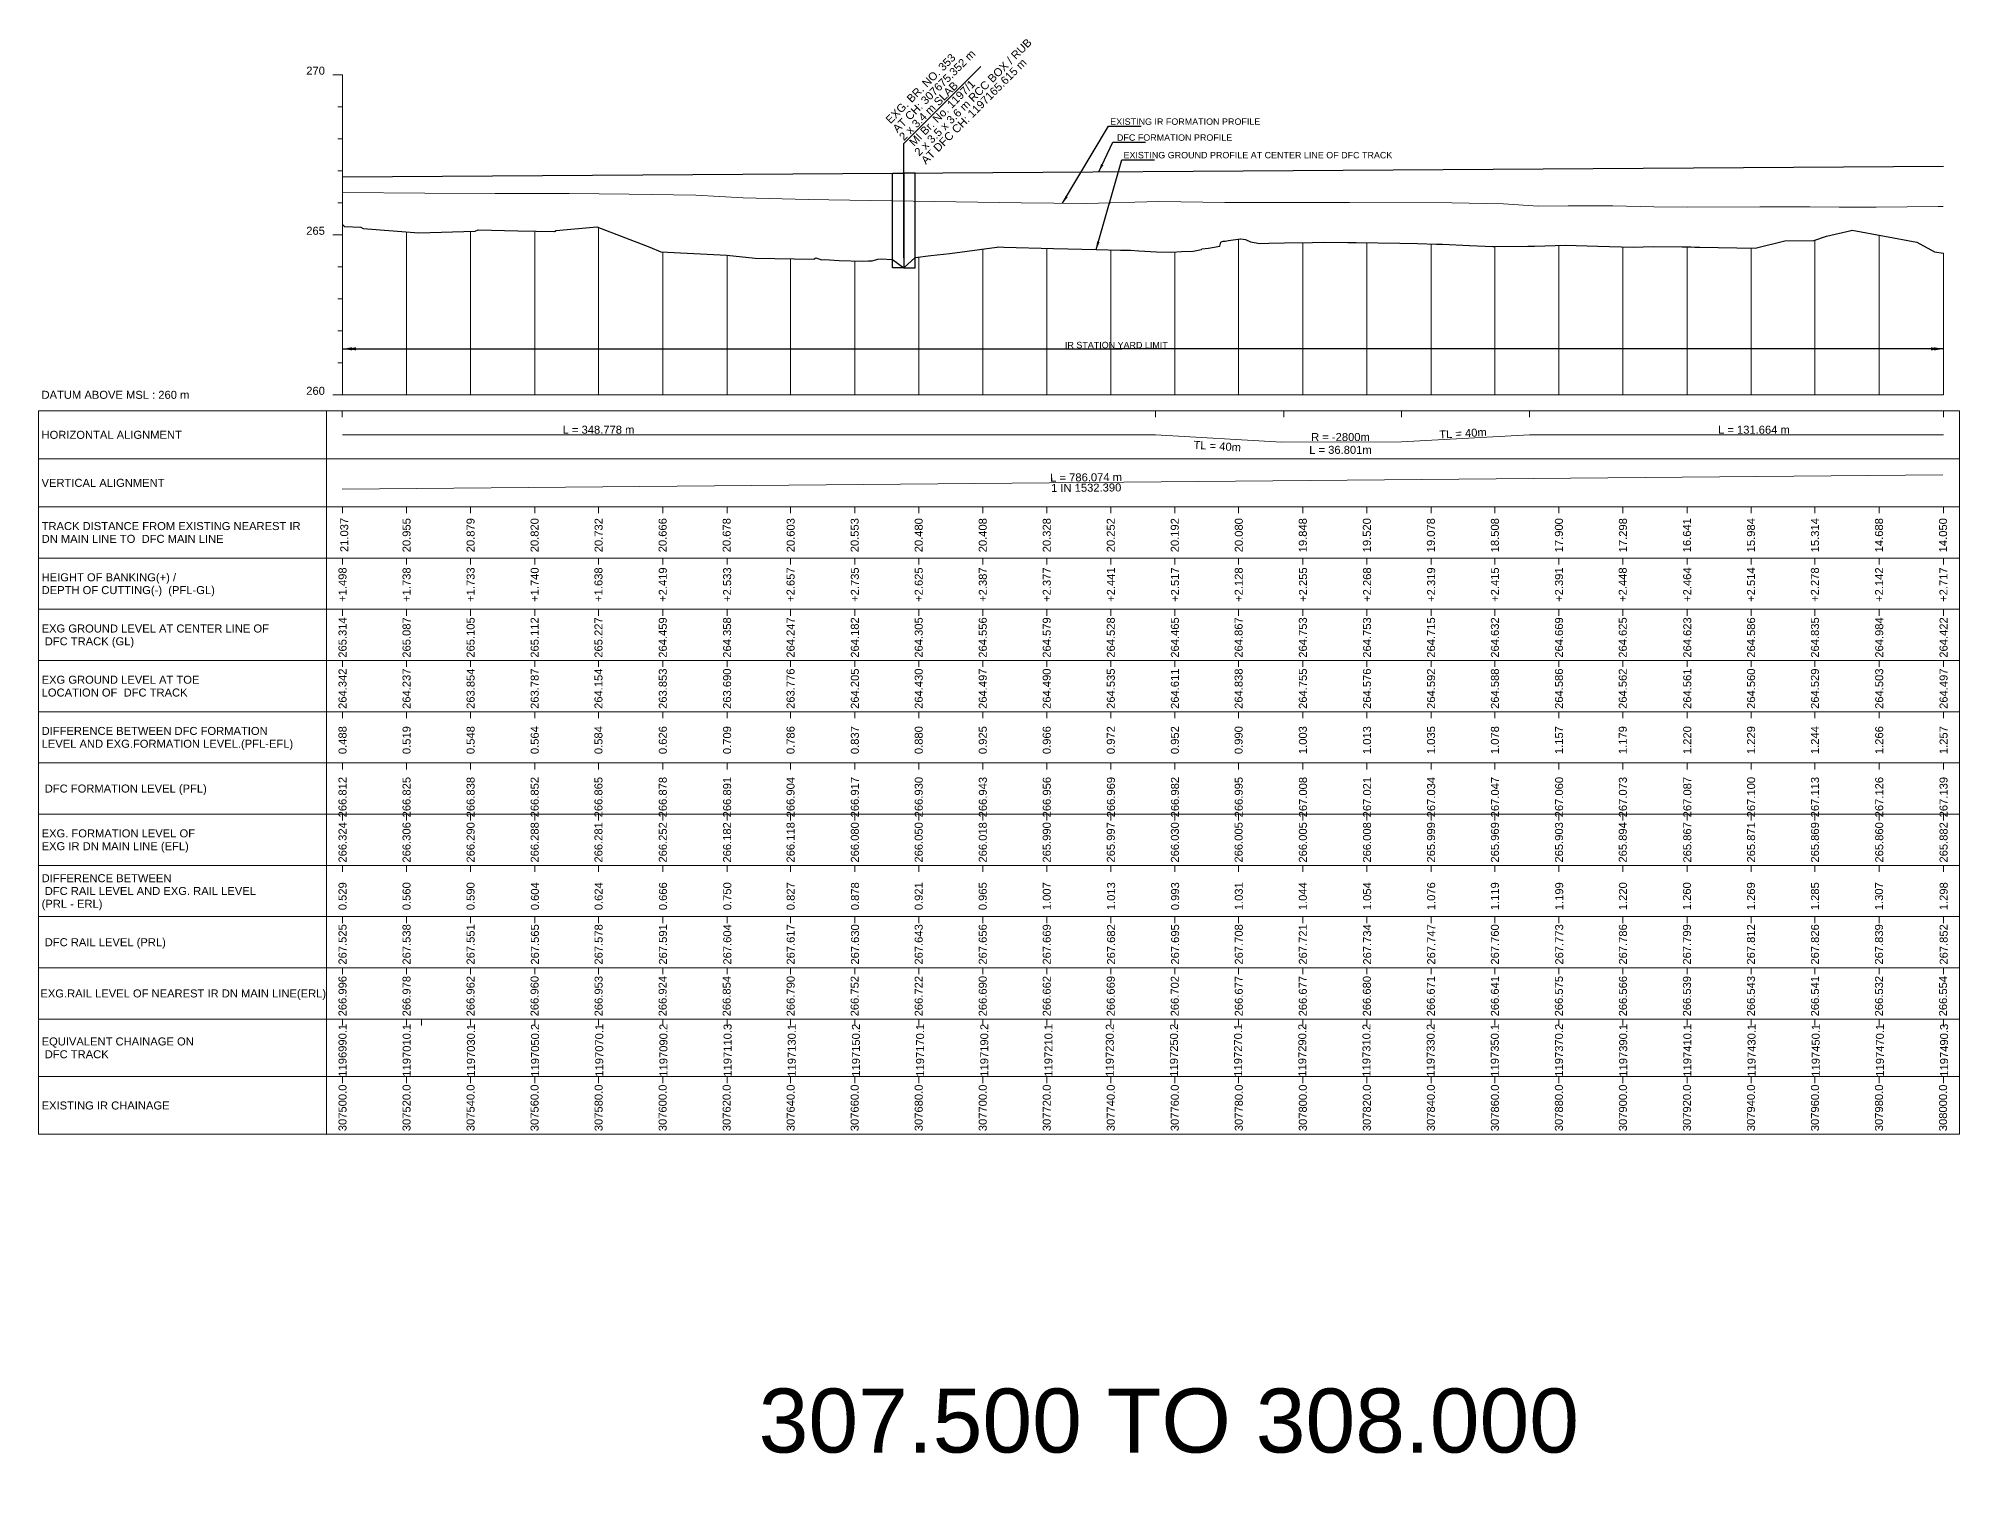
# Model space of a CAD drawing. Header units: metres. Extents: x 4905 to 19505, y -12340 to -11876.
# Drawn here: x 18905 to 19505, y -12340 to -11889 of the extents above; entities that cross this region are included whole.
import ezdxf
from ezdxf.enums import TextEntityAlignment as Align

# ---------------------------------------------------------------- set-up
doc = ezdxf.new("R2010")
doc.units = ezdxf.units.M
doc.header["$MEASUREMENT"] = 0
doc.layers.get('0').update_dxf_attribs({"lineweight": 0})
for name, color, linetype, lineweight in [('Horizontal Alignment', 7, 'Continuous', 0), ('LS BRIDGE INDICATION', 10, 'Continuous', 30), ('LS DATUM', 7, 'Continuous', 0), ('LS DATUM X', 7, 'Continuous', 0), ('LS DATUM Y', 7, 'Continuous', 0), ('LS DIFF. EXG.RL & PRO. RL', 10, 'Continuous', 0), ('LS DIFF. PFL & EFL', 10, 'Continuous', 0), ('LS EXG GL', 7, 'Continuous', 0), ('LS EXG IR CH', 7, 'Continuous', 0), ('LS EXG RL', 7, 'Continuous', 0), ('LS EXG. FL', 7, 'Continuous', 0), ('LS EXG. GL', 7, 'Continuous', 0), ('LS EXG. GL AT PRO. TOE', 7, 'Continuous', 0), ('LS EXG. IR CH', 7, 'Continuous', 0), ('LS EXG. RL', 7, 'Continuous', 0), ('LS FRAME', 7, 'Continuous', 0), ('LS PFL-EFL', 10, 'Continuous', 0), ('LS PRL-ERL', 10, 'Continuous', 0), ('LS PRO. CUT & FILL', 10, 'Continuous', 0), ('LS PRO. DFCC CH', 10, 'Continuous', 0), ('LS PRO. FL', 10, 'Continuous', 0), ('LS PRO. RL', 10, 'Continuous', 0), ('LS PROFILE EXG FL', 7, 'Continuous', 25), ('LS PROFILE EXG GL', 7, 'Continuous', 30), ('LS PROFILE PRO FL', 1, 'Continuous', 30), ('LS TICKS', 7, 'Continuous', 0), ('LS TRACK CENTER', 10, 'Continuous', 0), ("LS TRACK CENTER's", 10, 'Continuous', 0), ('Profile Fill', 7, 'Continuous', 0), ('Profile Grid', 7, 'Continuous', 0), ('Profile Horizontal Alignment', 7, 'Continuous', 0), ('Profile Vertical Alignment', 7, 'Continuous', 0)]:
    doc.layers.add(name, color=color, linetype=linetype, lineweight=lineweight)
for name, color, linetype in [("LS BRIDGE'S", 7, 'Continuous'), ('LS HORIZONTAL ALIGNMENT', 10, 'Continuous'), ('LS VERTICAL ALIGNMENT', 10, 'Continuous'), ('ref text', 3, 'Continuous'), ('STATION YARD LIMIT IN LS', 7, 'Continuous')]:
    doc.layers.add(name, color=color, linetype=linetype)
doc.styles.get("Standard").update_dxf_attribs({"font": 'arial.ttf'})
doc.styles.add('Style-Arial', font='arial.ttf')
doc.styles.add('StyleArial', font='arial.ttf')
doc.dimstyles.get("Standard").update_dxf_attribs({"dimtxt": 0.18, "dimasz": 0.18, "dimexe": 0.18, "dimexo": 0.0625, "dimgap": 0.09, "dimtad": 0, "dimtih": 1, "dimtoh": 1, "dimdec": 4, "dimzin": 0, "dimdsep": 46, "dimtxsty": 'Standard', "dimcen": 0.09, "dimadec": 0, "dimazin": 0, "dimtfac": 1, "dimtdec": 4, "dimtofl": 0, "dimtmove": 0, "dimatfit": 3, "dimfxl": 1, "dimtolj": 1, "dimtzin": 0, "dimarcsym": 0})

msp = doc.modelspace()

# ---------------------------------------------------------------- linework, layer by layer
msp.add_lwpolyline([(18905, -12005), (18995, -12005)])
at = {"layer": 'LS BRIDGE INDICATION'}
for points in [[(19171.85, -11930.76), (19175.35, -11930.73), (19175.35, -11960.31), (19171.85, -11960.31)], [(19175.35, -11960.31), (19178.85, -11960.31), (19178.85, -11930.71), (19175.35, -11930.73)]]:
    msp.add_lwpolyline(points, close=True, dxfattribs=at)
at = {"layer": "LS BRIDGE'S"}
msp.add_lwpolyline([(19175.35, -11957.17), (19175.35, -11921.51), (19199.4, -11897.46)], dxfattribs=at)
at = {"layer": 'LS DATUM X', "color": 7, "linetype": 'Continuous', "lineweight": 0}
msp.add_line((19000, -12000), (19500.17, -12000), dxfattribs=at)
at = {"layer": 'LS DATUM Y', "color": 7, "linetype": 'Continuous', "lineweight": 0}
for p, q in [((18997, -11900), (19000, -11900)), ((18997, -11900), (19000, -11900)), ((19000, -12000), (19000, -11900)), ((18998.5, -11910), (19000, -11910)), ((18998.5, -11920), (19000, -11920)), ((18998.5, -11930), (19000, -11930)), ((18998.5, -11940), (19000, -11940)), ((18997, -11950), (19000, -11950)), ((18998.5, -11960), (19000, -11960)), ((18998.5, -11970), (19000, -11970)), ((18998.5, -11980), (19000, -11980)), ((18998.5, -11990), (19000, -11990)), ((18997, -12000), (19000, -12000))]:
    msp.add_line(p, q, dxfattribs=at)
at = {"layer": 'LS FRAME'}
for points in [[(18995, -12231), (18905, -12231), (18905, -12005)], [(18995, -12020), (18905, -12020)], [(18995, -12035), (18905, -12035)], [(18995, -12051), (18905, -12051)], [(18905, -12051), (18995, -12051)], [(18995, -12067), (18905, -12067)], [(18905, -12067), (18995, -12067)], [(18995, -12083), (18905, -12083)], [(18905, -12083), (18995, -12083)], [(18995, -12099), (18905, -12099)], [(18995, -12115), (18905, -12115)], [(18905, -12115), (18995, -12115)], [(18995, -12131), (18905, -12131)], [(18905, -12131), (18995, -12131)], [(18995, -12147), (18905, -12147)], [(18905, -12147), (18995, -12147)], [(18995, -12163), (18905, -12163)], [(18905, -12163), (18995, -12163)], [(18995, -12179), (18905, -12179)], [(18995, -12195), (18905, -12195)], [(18995, -12213), (18905, -12213)]]:
    msp.add_lwpolyline(points, dxfattribs=at)
at = {"layer": 'LS FRAME', "color": 7, "linetype": 'Continuous', "lineweight": 0, "flags": 128}
for points in [[(18995, -12020), (19505.17, -12020), (19505.17, -12005), (18995, -12005), (18995, -12020)], [(18995, -12035), (19505.17, -12035), (19505.17, -12020), (18995, -12020), (18995, -12035)], [(18995, -12051), (19505.17, -12051), (19505.17, -12035), (18995, -12035), (18995, -12051)], [(18995, -12067), (19505.17, -12067), (19505.17, -12051), (18995, -12051), (18995, -12067)], [(18995, -12083), (19505.17, -12083), (19505.17, -12067), (18995, -12067), (18995, -12083)], [(18995, -12099), (19505.17, -12099), (19505.17, -12083), (18995, -12083), (18995, -12099)], [(18995, -12115), (19505.17, -12115), (19505.17, -12099), (18995, -12099), (18995, -12115)], [(18995, -12131), (19505.17, -12131), (19505.17, -12115), (18995, -12115), (18995, -12131)], [(18995, -12147), (19505.17, -12147), (19505.17, -12131), (18995, -12131), (18995, -12147)], [(18995, -12163), (19505.17, -12163), (19505.17, -12147), (18995, -12147), (18995, -12163)], [(18995, -12179), (19505.17, -12179), (19505.17, -12163), (18995, -12163), (18995, -12179)], [(18995, -12195), (19505.17, -12195), (19505.17, -12179), (18995, -12179), (18995, -12195)], [(18995, -12213), (19505.17, -12213), (19505.17, -12195), (18995, -12195), (18995, -12213)], [(18995, -12231), (19505.17, -12231), (19505.17, -12213), (18995, -12213), (18995, -12231)]]:
    msp.add_lwpolyline(points, close=True, dxfattribs=at)
at = {"layer": 'LS PROFILE EXG FL', "lineweight": 0}
msp.add_lwpolyline([(19000, -11936.76), (19025.74, -11936.99), (19047.65, -11937.16), (19070.84, -11937.08), (19089.52, -11937.3), (19110.35, -11937.65), (19125.12, -11938.46), (19145.44, -11938.95), (19164.95, -11939.29), (19184.98, -11939.57), (19212.01, -11940.01), (19232.43, -11940.24), (19254.98, -11939.62), (19275.61, -11939.94), (19294.01, -11939.97), (19314.61, -11939.89), (19346.53, -11940.04), (19362.72, -11940.36), (19373.48, -11941.09), (19382.88, -11940.92), (19396.89, -11940.99), (19409.67, -11941.26), (19420.05, -11941.33), (19442.74, -11941.28), (19457.02, -11941.29), (19458.35, -11941.3), (19467.59, -11941.37), (19472.37, -11941.38), (19479.13, -11941.41), (19498.51, -11941.21), (19500, -11941.18)], dxfattribs=at)
at = {"layer": 'LS PROFILE EXG GL', "flags": 128}
msp.add_lwpolyline([(19000, -11946.86), (19000.05, -11946.85), (19000.59, -11947.45), (19005.72, -11947.64), (19006.48, -11948.02), (19023.85, -11949.45), (19041.39, -11948.91), (19042.37, -11948.41), (19054.73, -11948.78), (19066.2, -11949), (19066.7, -11948.66), (19079.4, -11947.51), (19095.99, -11953.91), (19099.43, -11955.38), (19120.06, -11956.41), (19128.9, -11957.36), (19147.28, -11957.64), (19147.88, -11957.18), (19149.76, -11957.85), (19150.57, -11957.72), (19155.12, -11958.05), (19162.54, -11958.25), (19164.3, -11958.11), (19165.49, -11958.11), (19167.25, -11957.65), (19168.35, -11957.57), (19171.61, -11957.76), (19171.85, -11957.74), (19175.35, -11960.31), (19178.85, -11957.1), (19183.74, -11956.47), (19189.71, -11955.83), (19204.42, -11953.85), (19204.51, -11953.84), (19205, -11953.82), (19206.63, -11953.86), (19222.09, -11954.26), (19235.43, -11954.61), (19243, -11954.8), (19246.2, -11954.84), (19248.76, -11955), (19254.29, -11955.34), (19259.13, -11955.39), (19262.09, -11955.25), (19265.71, -11955.09), (19268.37, -11954.62), (19268.5, -11954.38), (19270.53, -11954.23), (19274.04, -11953.6), (19274.4, -11952.32), (19274.83, -11952.12), (19275.09, -11952.05), (19275.74, -11951.96), (19276.82, -11951.81), (19280.53, -11951.25), (19280.65, -11951.24), (19281.33, -11951.36), (19282.1, -11951.5), (19283.62, -11952.23), (19286.54, -11952.72), (19289.38, -11952.66), (19294.26, -11952.57), (19303.03, -11952.42), (19306.73, -11952.35), (19314.02, -11952.39), (19314.8, -11952.39), (19316.67, -11952.42), (19330.32, -11952.61), (19335.87, -11952.68), (19341.79, -11952.91), (19343.65, -11952.98), (19352.05, -11953.31), (19356.98, -11953.55), (19359.41, -11953.67), (19359.83, -11953.68), (19370.32, -11953.57), (19372.33, -11953.55), (19382.09, -11953.25), (19392.14, -11953.57), (19403.16, -11953.83), (19409.43, -11953.68), (19418.52, -11953.76), (19421.19, -11953.78), (19422.49, -11953.83), (19424.06, -11953.85), (19441.3, -11954.16), (19450.62, -11951.95), (19459.67, -11951.76), (19463.62, -11950.46), (19471.28, -11948.72), (19471.66, -11948.59), (19491.82, -11952.35), (19497.35, -11955.33), (19500.17, -11955.78)], dxfattribs=at)
at = {"layer": 'LS PROFILE PRO FL'}
msp.add_line((19000, -11931.88), (19500.17, -11928.61), dxfattribs=at)
at = {"layer": 'LS TICKS', "color": 7, "linetype": 'Continuous', "lineweight": 0, "flags": 128}
for points in [[(18999.92, -12007), (18999.92, -12005)], [(19294.03, -12007), (19294.03, -12005)], [(19330.83, -12007), (19330.83, -12005)], [(19370.83, -12007), (19370.83, -12005)], [(19500.17, -12007), (19500.17, -12005)], [(19000, -12037), (19000, -12035)], [(19020, -12037), (19020, -12035)], [(19040.01, -12037), (19040.01, -12035)], [(19060.03, -12037), (19060.03, -12035)], [(19079.96, -12037), (19079.96, -12035)], [(19100.05, -12037), (19100.05, -12035)], [(19120.14, -12037), (19120.14, -12035)], [(19139.97, -12037), (19139.97, -12035)], [(19160.05, -12037), (19160.05, -12035)], [(19180, -12037), (19180, -12035)], [(19200.01, -12037), (19200.01, -12035)], [(19219.99, -12037), (19219.99, -12035)], [(19240.02, -12037), (19240.02, -12035)], [(19260.03, -12037), (19260.03, -12035)], [(19279.94, -12037), (19279.94, -12035)], [(19300.01, -12037), (19300.01, -12035)], [(19320.05, -12037), (19320.05, -12035)], [(19340.06, -12037), (19340.06, -12035)], [(19360.01, -12037), (19360.01, -12035)], [(19380.03, -12037), (19380.03, -12035)], [(19399.95, -12037), (19399.95, -12035)], [(19420.1, -12037), (19420.1, -12035)], [(19440.04, -12037), (19440.04, -12035)], [(19459.99, -12037), (19459.99, -12035)], [(19480.07, -12037), (19480.07, -12035)], [(19500.17, -12037), (19500.17, -12035)], [(19000, -12053), (19000, -12051)], [(19020, -12053), (19020, -12051)], [(19040.01, -12053), (19040.01, -12051)], [(19060.03, -12053), (19060.03, -12051)], [(19079.96, -12053), (19079.96, -12051)], [(19100.05, -12053), (19100.05, -12051)], [(19120.14, -12053), (19120.14, -12051)], [(19139.97, -12053), (19139.97, -12051)], [(19160.05, -12053), (19160.05, -12051)], [(19180, -12053), (19180, -12051)], [(19200.01, -12053), (19200.01, -12051)], [(19219.99, -12053), (19219.99, -12051)], [(19240.02, -12053), (19240.02, -12051)], [(19260.03, -12053), (19260.03, -12051)], [(19279.94, -12053), (19279.94, -12051)], [(19300.01, -12053), (19300.01, -12051)], [(19320.05, -12053), (19320.05, -12051)], [(19340.06, -12053), (19340.06, -12051)], [(19360.01, -12053), (19360.01, -12051)], [(19380.03, -12053), (19380.03, -12051)], [(19399.95, -12053), (19399.95, -12051)], [(19420.1, -12053), (19420.1, -12051)], [(19440.04, -12053), (19440.04, -12051)], [(19459.99, -12053), (19459.99, -12051)], [(19480.07, -12053), (19480.07, -12051)], [(19500.17, -12053), (19500.17, -12051)], [(19000, -12069), (19000, -12067)], [(19020, -12069), (19020, -12067)], [(19040.01, -12069), (19040.01, -12067)], [(19060.03, -12069), (19060.03, -12067)], [(19079.96, -12069), (19079.96, -12067)], [(19100.05, -12069), (19100.05, -12067)], [(19120.14, -12069), (19120.14, -12067)], [(19139.97, -12069), (19139.97, -12067)], [(19160.05, -12069), (19160.05, -12067)], [(19180, -12069), (19180, -12067)], [(19200.01, -12069), (19200.01, -12067)], [(19219.99, -12069), (19219.99, -12067)], [(19240.02, -12069), (19240.02, -12067)], [(19260.03, -12069), (19260.03, -12067)], [(19279.94, -12069), (19279.94, -12067)], [(19300.01, -12069), (19300.01, -12067)], [(19320.05, -12069), (19320.05, -12067)], [(19340.06, -12069), (19340.06, -12067)], [(19360.01, -12069), (19360.01, -12067)], [(19380.03, -12069), (19380.03, -12067)], [(19399.95, -12069), (19399.95, -12067)], [(19420.1, -12069), (19420.1, -12067)], [(19440.04, -12069), (19440.04, -12067)], [(19459.99, -12069), (19459.99, -12067)], [(19480.07, -12069), (19480.07, -12067)], [(19500.17, -12069), (19500.17, -12067)], [(19000, -12085), (19000, -12083)], [(19020, -12085), (19020, -12083)], [(19040.01, -12085), (19040.01, -12083)], [(19060.03, -12085), (19060.03, -12083)], [(19079.96, -12085), (19079.96, -12083)], [(19100.05, -12085), (19100.05, -12083)], [(19120.14, -12085), (19120.14, -12083)], [(19139.97, -12085), (19139.97, -12083)], [(19160.05, -12085), (19160.05, -12083)], [(19180, -12085), (19180, -12083)], [(19200.01, -12085), (19200.01, -12083)], [(19219.99, -12085), (19219.99, -12083)], [(19240.02, -12085), (19240.02, -12083)], [(19260.03, -12085), (19260.03, -12083)], [(19279.94, -12085), (19279.94, -12083)], [(19300.01, -12085), (19300.01, -12083)], [(19320.05, -12085), (19320.05, -12083)], [(19340.06, -12085), (19340.06, -12083)], [(19360.01, -12085), (19360.01, -12083)], [(19380.03, -12085), (19380.03, -12083)], [(19399.95, -12085), (19399.95, -12083)], [(19420.1, -12085), (19420.1, -12083)], [(19440.04, -12085), (19440.04, -12083)], [(19459.99, -12085), (19459.99, -12083)], [(19480.07, -12085), (19480.07, -12083)], [(19500.17, -12085), (19500.17, -12083)], [(19000, -12101), (19000, -12099)], [(19020, -12101), (19020, -12099)], [(19040.01, -12101), (19040.01, -12099)], [(19060.03, -12101), (19060.03, -12099)], [(19079.96, -12101), (19079.96, -12099)], [(19100.05, -12101), (19100.05, -12099)], [(19120.14, -12101), (19120.14, -12099)], [(19139.97, -12101), (19139.97, -12099)], [(19160.05, -12101), (19160.05, -12099)], [(19180, -12101), (19180, -12099)], [(19200.01, -12101), (19200.01, -12099)], [(19219.99, -12101), (19219.99, -12099)], [(19240.02, -12101), (19240.02, -12099)], [(19260.03, -12101), (19260.03, -12099)], [(19279.94, -12101), (19279.94, -12099)], [(19300.01, -12101), (19300.01, -12099)], [(19320.05, -12101), (19320.05, -12099)], [(19340.06, -12101), (19340.06, -12099)], [(19360.01, -12101), (19360.01, -12099)], [(19380.03, -12101), (19380.03, -12099)], [(19399.95, -12101), (19399.95, -12099)], [(19420.1, -12101), (19420.1, -12099)], [(19440.04, -12101), (19440.04, -12099)], [(19459.99, -12101), (19459.99, -12099)], [(19480.07, -12101), (19480.07, -12099)], [(19500.17, -12101), (19500.17, -12099)], [(19000, -12117), (19000, -12115)], [(19020, -12117), (19020, -12115)], [(19040.01, -12117), (19040.01, -12115)], [(19060.03, -12117), (19060.03, -12115)], [(19079.96, -12117), (19079.96, -12115)], [(19100.05, -12117), (19100.05, -12115)], [(19120.14, -12117), (19120.14, -12115)], [(19139.97, -12117), (19139.97, -12115)], [(19160.05, -12117), (19160.05, -12115)], [(19180, -12117), (19180, -12115)], [(19200.01, -12117), (19200.01, -12115)], [(19219.99, -12117), (19219.99, -12115)], [(19240.02, -12117), (19240.02, -12115)], [(19260.03, -12117), (19260.03, -12115)], [(19279.94, -12117), (19279.94, -12115)], [(19300.01, -12117), (19300.01, -12115)], [(19320.05, -12117), (19320.05, -12115)], [(19340.06, -12117), (19340.06, -12115)], [(19360.01, -12117), (19360.01, -12115)], [(19380.03, -12117), (19380.03, -12115)], [(19399.95, -12117), (19399.95, -12115)], [(19420.1, -12117), (19420.1, -12115)], [(19440.04, -12117), (19440.04, -12115)], [(19459.99, -12117), (19459.99, -12115)], [(19480.07, -12117), (19480.07, -12115)], [(19500.17, -12117), (19500.17, -12115)], [(19000, -12133), (19000, -12131)], [(19020, -12133), (19020, -12131)], [(19040.01, -12133), (19040.01, -12131)], [(19060.03, -12133), (19060.03, -12131)], [(19079.96, -12133), (19079.96, -12131)], [(19100.05, -12133), (19100.05, -12131)], [(19120.14, -12133), (19120.14, -12131)], [(19139.97, -12133), (19139.97, -12131)], [(19160.05, -12133), (19160.05, -12131)], [(19180, -12133), (19180, -12131)], [(19200.01, -12133), (19200.01, -12131)], [(19219.99, -12133), (19219.99, -12131)], [(19240.02, -12133), (19240.02, -12131)], [(19260.03, -12133), (19260.03, -12131)], [(19279.94, -12133), (19279.94, -12131)], [(19300.01, -12133), (19300.01, -12131)], [(19320.05, -12133), (19320.05, -12131)], [(19340.06, -12133), (19340.06, -12131)], [(19360.01, -12133), (19360.01, -12131)], [(19380.03, -12133), (19380.03, -12131)], [(19399.95, -12133), (19399.95, -12131)], [(19420.1, -12133), (19420.1, -12131)], [(19440.04, -12133), (19440.04, -12131)], [(19459.99, -12133), (19459.99, -12131)], [(19480.07, -12133), (19480.07, -12131)], [(19500.17, -12133), (19500.17, -12131)], [(19000, -12149), (19000, -12147)], [(19020, -12149), (19020, -12147)], [(19040.01, -12149), (19040.01, -12147)], [(19060.03, -12149), (19060.03, -12147)], [(19079.96, -12149), (19079.96, -12147)], [(19100.05, -12149), (19100.05, -12147)], [(19120.14, -12149), (19120.14, -12147)], [(19139.97, -12149), (19139.97, -12147)], [(19160.05, -12149), (19160.05, -12147)], [(19180, -12149), (19180, -12147)], [(19200.01, -12149), (19200.01, -12147)], [(19219.99, -12149), (19219.99, -12147)], [(19240.02, -12149), (19240.02, -12147)], [(19260.03, -12149), (19260.03, -12147)], [(19279.94, -12149), (19279.94, -12147)], [(19300.01, -12149), (19300.01, -12147)], [(19320.05, -12149), (19320.05, -12147)], [(19340.06, -12149), (19340.06, -12147)], [(19360.01, -12149), (19360.01, -12147)], [(19380.03, -12149), (19380.03, -12147)], [(19399.95, -12149), (19399.95, -12147)], [(19420.1, -12149), (19420.1, -12147)], [(19440.04, -12149), (19440.04, -12147)], [(19459.99, -12149), (19459.99, -12147)], [(19480.07, -12149), (19480.07, -12147)], [(19500.17, -12149), (19500.17, -12147)], [(19000, -12165), (19000, -12163)], [(19020, -12165), (19020, -12163)], [(19040.01, -12165), (19040.01, -12163)], [(19060.03, -12165), (19060.03, -12163)], [(19079.96, -12165), (19079.96, -12163)], [(19100.05, -12165), (19100.05, -12163)], [(19120.14, -12165), (19120.14, -12163)], [(19139.97, -12165), (19139.97, -12163)], [(19160.05, -12165), (19160.05, -12163)], [(19180, -12165), (19180, -12163)], [(19200.01, -12165), (19200.01, -12163)], [(19219.99, -12165), (19219.99, -12163)], [(19240.02, -12165), (19240.02, -12163)], [(19260.03, -12165), (19260.03, -12163)], [(19279.94, -12165), (19279.94, -12163)], [(19300.01, -12165), (19300.01, -12163)], [(19320.05, -12165), (19320.05, -12163)], [(19340.06, -12165), (19340.06, -12163)], [(19360.01, -12165), (19360.01, -12163)], [(19380.03, -12165), (19380.03, -12163)], [(19399.95, -12165), (19399.95, -12163)], [(19420.1, -12165), (19420.1, -12163)], [(19440.04, -12165), (19440.04, -12163)], [(19459.99, -12165), (19459.99, -12163)], [(19480.07, -12165), (19480.07, -12163)], [(19500.17, -12165), (19500.17, -12163)], [(19000, -12181), (19000, -12179)], [(19020, -12181), (19020, -12179)], [(19040.01, -12181), (19040.01, -12179)], [(19060.03, -12181), (19060.03, -12179)], [(19079.96, -12181), (19079.96, -12179)], [(19100.05, -12181), (19100.05, -12179)], [(19120.14, -12181), (19120.14, -12179)], [(19139.97, -12181), (19139.97, -12179)], [(19160.05, -12181), (19160.05, -12179)], [(19180, -12181), (19180, -12179)], [(19200.01, -12181), (19200.01, -12179)], [(19219.99, -12181), (19219.99, -12179)], [(19240.02, -12181), (19240.02, -12179)], [(19260.03, -12181), (19260.03, -12179)], [(19279.94, -12181), (19279.94, -12179)], [(19300.01, -12181), (19300.01, -12179)], [(19320.05, -12181), (19320.05, -12179)], [(19340.06, -12181), (19340.06, -12179)], [(19360.01, -12181), (19360.01, -12179)], [(19380.03, -12181), (19380.03, -12179)], [(19399.95, -12181), (19399.95, -12179)], [(19420.1, -12181), (19420.1, -12179)], [(19440.04, -12181), (19440.04, -12179)], [(19459.99, -12181), (19459.99, -12179)], [(19480.07, -12181), (19480.07, -12179)], [(19500.17, -12181), (19500.17, -12179)], [(19000, -12197), (19000, -12195)], [(19020, -12197), (19020, -12195)], [(19024.7, -12197), (19024.7, -12195)], [(19040.01, -12197), (19040.01, -12195)], [(19060.03, -12197), (19060.03, -12195)], [(19079.96, -12197), (19079.96, -12195)], [(19100.05, -12197), (19100.05, -12195)], [(19120.14, -12197), (19120.14, -12195)], [(19139.97, -12197), (19139.97, -12195)], [(19160.05, -12197), (19160.05, -12195)], [(19180, -12197), (19180, -12195)], [(19200.01, -12197), (19200.01, -12195)], [(19219.99, -12197), (19219.99, -12195)], [(19240.02, -12197), (19240.02, -12195)], [(19260.03, -12197), (19260.03, -12195)], [(19279.94, -12197), (19279.94, -12195)], [(19300.01, -12197), (19300.01, -12195)], [(19320.05, -12197), (19320.05, -12195)], [(19340.06, -12197), (19340.06, -12195)], [(19360.01, -12197), (19360.01, -12195)], [(19380.03, -12197), (19380.03, -12195)], [(19399.95, -12197), (19399.95, -12195)], [(19420.1, -12197), (19420.1, -12195)], [(19440.04, -12197), (19440.04, -12195)], [(19459.99, -12197), (19459.99, -12195)], [(19480.07, -12197), (19480.07, -12195)], [(19500.17, -12197), (19500.17, -12195)], [(19000, -12215), (19000, -12213)], [(19020, -12215), (19020, -12213)], [(19040.01, -12215), (19040.01, -12213)], [(19060.03, -12215), (19060.03, -12213)], [(19079.96, -12215), (19079.96, -12213)], [(19100.05, -12215), (19100.05, -12213)], [(19120.14, -12215), (19120.14, -12213)], [(19139.97, -12215), (19139.97, -12213)], [(19160.05, -12215), (19160.05, -12213)], [(19180, -12215), (19180, -12213)], [(19200.01, -12215), (19200.01, -12213)], [(19219.99, -12215), (19219.99, -12213)], [(19240.02, -12215), (19240.02, -12213)], [(19260.03, -12215), (19260.03, -12213)], [(19279.94, -12215), (19279.94, -12213)], [(19300.01, -12215), (19300.01, -12213)], [(19320.05, -12215), (19320.05, -12213)], [(19340.06, -12215), (19340.06, -12213)], [(19360.01, -12215), (19360.01, -12213)], [(19380.03, -12215), (19380.03, -12213)], [(19399.95, -12215), (19399.95, -12213)], [(19420.1, -12215), (19420.1, -12213)], [(19440.04, -12215), (19440.04, -12213)], [(19459.99, -12215), (19459.99, -12213)], [(19480.07, -12215), (19480.07, -12213)], [(19500.17, -12215), (19500.17, -12213)]]:
    msp.add_lwpolyline(points, dxfattribs=at)
at = {"layer": 'LS TICKS', "color": 7, "linetype": 'Continuous', "lineweight": 0, "elevation": 0, "flags": 128}
msp.add_lwpolyline([(19254.03, -12007), (19254.03, -12005)], dxfattribs=at)
at = {"layer": 'Profile Grid', "flags": 128}
for points in [[(19000, -12000), (19000, -11946.86)], [(19020, -12000), (19020, -11949.13)], [(19040.01, -12000), (19040.01, -11948.95)], [(19060.03, -12000), (19060.03, -11948.88)], [(19079.96, -12000), (19079.96, -11947.73)], [(19100.05, -12000), (19100.05, -11955.41)], [(19200.01, -12000), (19200.01, -11954.44)], [(19219.99, -12000), (19219.99, -11954.21)], [(19240.02, -12000), (19240.02, -11954.72)], [(19260.03, -12000), (19260.03, -11955.35)], [(19279.94, -12000), (19279.94, -11951.33)], [(19300.01, -12000), (19300.01, -11952.47)], [(19320.05, -12000), (19320.05, -11952.47)], [(19340.06, -12000), (19340.06, -11952.85)], [(19360.01, -12000), (19360.01, -11953.68)], [(19380.03, -12000), (19380.03, -11953.31)], [(19399.95, -12000), (19399.95, -11953.75)], [(19420.1, -12000), (19420.1, -11953.77)], [(19440.04, -12000), (19440.04, -11954.14)], [(19459.99, -12000), (19459.99, -11951.65)], [(19480.07, -12000), (19480.07, -11950.16)], [(19120.14, -12000), (19120.14, -11956.42)], [(19139.97, -12000), (19139.97, -11957.53)], [(19160.05, -12000), (19160.05, -11958.18)], [(19180, -12000), (19180, -11956.95)], [(19500.17, -12000), (19500.17, -11955.78)]]:
    msp.add_lwpolyline(points, dxfattribs=at)
at = {"layer": 'Profile Horizontal Alignment', "color": 1, "lineweight": 0, "elevation": 0, "flags": 128}
msp.add_lwpolyline([(19000, -12012.5), (19254.03, -12012.5), (19254.03, -12012.5), (19293.41, -12014.75), (19293.41, -12014.75), (19330.83, -12014.71), (19330.83, -12014.71), (19370.83, -12012.5), (19370.83, -12012.5), (19500.17, -12012.5)], dxfattribs=at)
at = {"layer": 'Profile Vertical Alignment', "color": 1, "linetype": 'Continuous', "lineweight": 0, "flags": 128}
msp.add_lwpolyline([(18999.92, -12029.5), (19499.92, -12025.03)], dxfattribs=at)

# ---------------------------------------------------------------- texts
at = {"layer": 'Horizontal Alignment', "color": 1, "char_height": 2.5, "attachment_point": 5, "line_spacing_factor": 0.96, "style": 'Style-Arial'}
for s, insert in [('L = 348.778 m', (19079.97, -12010.92, 0)), ('R = -2800m\\PL = 36.801m', (19311.76, -12015.21, 0)), ('L = 131.664 m', (19440.93, -12010.92, 0))]:
    msp.add_mtext(s, dxfattribs=dict(at, insert=insert))
for insert, rotation in [((19273.27, -12016.04, 0), 356.78051), ((19350.03, -12012.04, 0), 3.21949)]:
    msp.add_mtext('TL = 40m', dxfattribs=dict(at, insert=insert, rotation=rotation))
at = {"layer": "LS BRIDGE'S", "color": 10}
for s, p in [('2 x 3.5 x 3.6 m RCC BOX / RUB', (19180.15, -11925.61)), ('AT DFC CH: 1197165.615 m', (19182.24, -11928.16)), (' MI Br. No. 1197/1', (19177.85, -11923.21))]:
    msp.add_text(s, height=2.5, rotation=45, dxfattribs=at).set_placement(p)
at = {"layer": "LS BRIDGE'S"}
for s, p in [('EXG. BR. NO. 353', (19171.17, -11915.51)), ('AT CH: 307675.352 m', (19173.38, -11918.3)), ('2 x 3.4 m SLAB ', (19175.38, -11920.8))]:
    msp.add_text(s, height=2.5, rotation=45, dxfattribs=at).set_placement(p)
at = {"layer": 'LS DATUM', "color": 7, "style": 'StyleArial'}
msp.add_text('DATUM ABOVE MSL : 260 m', height=2.5, rotation=0.00003, dxfattribs=at).set_placement((18905.97, -12000), align=Align.MIDDLE_LEFT)
at = {"layer": 'LS DATUM Y', "color": 7, "lineweight": 0, "style": 'Style-Arial'}
for s, p in [('270', (18994.5, -11900)), ('270', (18994.5, -11900)), ('265', (18994.5, -11950)), ('260', (18994.5, -12000))]:
    msp.add_text(s, height=2.5, dxfattribs=at).set_placement(p, align=Align.RIGHT)
at = {"layer": 'LS DIFF. EXG.RL & PRO. RL', "color": 10, "style": 'StyleArial'}
for s, p in [('DIFFERENCE BETWEEN ', (18906, -12151)), ('(PRL - ERL)', (18906, -12159)), (' DFC RAIL LEVEL AND EXG. RAIL LEVEL ', (18906, -12155))]:
    msp.add_text(s, height=2.5, rotation=0.00003, dxfattribs=at).set_placement(p, align=Align.MIDDLE_LEFT)
at = {"layer": 'LS DIFF. PFL & EFL', "color": 10, "style": 'StyleArial'}
for s, p in [('DIFFERENCE BETWEEN DFC FORMATION ', (18906, -12105)), ('LEVEL AND EXG.FORMATION LEVEL.(PFL-EFL)', (18906, -12109))]:
    msp.add_text(s, height=2.5, rotation=0.00003, dxfattribs=at).set_placement(p, align=Align.MIDDLE_LEFT)
at = {"layer": 'LS EXG GL', "style": 'Style-Arial'}
for s, p in [('265.314', (19000, -12069.5)), ('265.087', (19020, -12069.5)), ('265.105', (19040.01, -12069.5)), ('265.112', (19060.03, -12069.5)), ('265.227', (19079.96, -12069.5)), ('264.459', (19100.05, -12069.5)), ('264.358', (19120.14, -12069.5)), ('264.247', (19139.97, -12069.5)), ('264.182', (19160.05, -12069.5)), ('264.305', (19180, -12069.5)), ('264.556', (19200.01, -12069.5)), ('264.579', (19219.99, -12069.5)), ('264.528', (19240.02, -12069.5)), ('264.465', (19260.03, -12069.5)), ('264.867', (19279.94, -12069.5)), ('264.753', (19300.01, -12069.5)), ('264.753', (19320.05, -12069.5)), ('264.715', (19340.06, -12069.5)), ('264.632', (19360.01, -12069.5)), ('264.669', (19380.03, -12069.5)), ('264.625', (19399.95, -12069.5)), ('264.623', (19420.1, -12069.5)), ('264.586', (19440.04, -12069.5)), ('264.835', (19459.99, -12069.5)), ('264.984', (19480.07, -12069.5)), ('264.422', (19500.17, -12069.5))]:
    msp.add_text(s, height=2.5, rotation=90, dxfattribs=at).set_placement(p, align=Align.MIDDLE_RIGHT)
at = {"layer": 'LS EXG IR CH', "lineweight": 0, "style": 'Style-Arial'}
for s, p in [('307500.0', (19000, -12215.47)), ('307520.0', (19020, -12215.47)), ('307540.0', (19040, -12215.47)), ('307560.0', (19060, -12215.47)), ('307580.0', (19080, -12215.47)), ('307600.0', (19100, -12215.47)), ('307620.0', (19120, -12215.47)), ('307640.0', (19140, -12215.47)), ('307660.0', (19160, -12215.47)), ('307680.0', (19180, -12215.47)), ('307700.0', (19200, -12215.47)), ('307720.0', (19220, -12215.47)), ('307740.0', (19240, -12215.47)), ('307760.0', (19260, -12215.47)), ('307780.0', (19280, -12215.47)), ('307800.0', (19300, -12215.47)), ('307820.0', (19320, -12215.47)), ('307840.0', (19340, -12215.47)), ('307860.0', (19360, -12215.47)), ('307880.0', (19380, -12215.47)), ('307900.0', (19400, -12215.47)), ('307920.0', (19420, -12215.47)), ('307940.0', (19440, -12215.47)), ('307960.0', (19460, -12215.47)), ('307980.0', (19480, -12215.47)), ('308000.0', (19500, -12215.47))]:
    msp.add_text(s, height=2.5, rotation=90, dxfattribs=at).set_placement(p, align=Align.MIDDLE_RIGHT)
at = {"layer": 'LS EXG RL', "style": 'Style-Arial'}
for s, p in [('266.996', (19000, -12181.54)), ('266.978', (19020, -12181.54)), ('266.962', (19040, -12181.54)), ('266.960', (19060, -12181.54)), ('266.953', (19080, -12181.54)), ('266.924', (19100, -12181.54)), ('266.854', (19120, -12181.54)), ('266.790', (19140, -12181.54)), ('266.752', (19160, -12181.54)), ('266.722', (19180, -12181.54)), ('266.690', (19200, -12181.54)), ('266.662', (19220, -12181.54)), ('266.669', (19240, -12181.54)), ('266.702', (19260, -12181.54)), ('266.677', (19280, -12181.54)), ('266.677', (19300, -12181.54)), ('266.680', (19320, -12181.54)), ('266.671', (19340, -12181.54)), ('266.641', (19360, -12181.54)), ('266.575', (19380, -12181.54)), ('266.566', (19400, -12181.54)), ('266.539', (19420, -12181.54)), ('266.543', (19440, -12181.54)), ('266.541', (19460, -12181.54)), ('266.532', (19480, -12181.54)), ('266.554', (19500, -12181.54))]:
    msp.add_text(s, height=2.5, rotation=90, dxfattribs=at).set_placement(p, align=Align.MIDDLE_RIGHT)
at = {"layer": 'LS EXG. FL'}
for s, p in [('266.324', (19000, -12133.5)), ('266.306', (19020, -12133.5)), ('266.290', (19040.01, -12133.5)), ('266.288', (19060.03, -12133.5)), ('266.281', (19079.96, -12133.5)), ('266.252', (19100.05, -12133.5)), ('266.182', (19120.14, -12133.5)), ('266.118', (19139.97, -12133.5)), ('266.080', (19160.05, -12133.5)), ('266.050', (19180, -12133.5)), ('266.018', (19200.01, -12133.5)), ('265.990', (19219.99, -12133.5)), ('265.997', (19240.02, -12133.5)), ('266.030', (19260.03, -12133.5)), ('266.005', (19279.94, -12133.5)), ('266.005', (19300.01, -12133.5)), ('266.008', (19320.05, -12133.5)), ('265.999', (19340.06, -12133.5)), ('265.969', (19360.01, -12133.5)), ('265.903', (19380.03, -12133.5)), ('265.894', (19399.95, -12133.5)), ('265.867', (19420.1, -12133.5)), ('265.871', (19440.04, -12133.5)), ('265.869', (19459.99, -12133.5)), ('265.860', (19480.07, -12133.5)), ('265.882', (19500.17, -12133.5))]:
    msp.add_text(s, height=2.5, rotation=90, dxfattribs=at).set_placement(p, align=Align.MIDDLE_RIGHT)
at = {"layer": 'LS EXG. FL', "style": 'StyleArial'}
for s, p in [('EXG. FORMATION LEVEL OF', (18906, -12137)), ('EXG IR DN MAIN LINE (EFL)', (18906, -12141))]:
    msp.add_text(s, height=2.5, rotation=0.00003, dxfattribs=at).set_placement(p, align=Align.MIDDLE_LEFT)
at = {"layer": 'LS EXG. GL', "color": 7, "style": 'StyleArial'}
for s, p in [('EXG GROUND LEVEL AT CENTER LINE OF ', (18906, -12073)), (' DFC TRACK (GL)', (18906, -12077))]:
    msp.add_text(s, height=2.5, rotation=0.00003, dxfattribs=at).set_placement(p, align=Align.MIDDLE_LEFT)
at = {"layer": 'LS EXG. GL AT PRO. TOE'}
for s, p in [('264.342', (19000, -12085.5)), ('264.237', (19020, -12085.5)), ('263.854', (19040.01, -12085.5)), ('263.787', (19060.03, -12085.5)), ('264.154', (19079.96, -12085.5)), ('263.853', (19100.05, -12085.5)), ('263.690', (19120.14, -12085.5)), ('263.776', (19139.97, -12085.5)), ('264.205', (19160.05, -12085.5)), ('264.430', (19180, -12085.5)), ('264.497', (19200.01, -12085.5)), ('264.490', (19219.99, -12085.5)), ('264.535', (19240.02, -12085.5)), ('264.611', (19260.03, -12085.5)), ('264.838', (19279.94, -12085.5)), ('264.755', (19300.01, -12085.5)), ('264.576', (19320.05, -12085.5)), ('264.592', (19340.06, -12085.5)), ('264.588', (19360.01, -12085.5)), ('264.586', (19380.03, -12085.5)), ('264.562', (19399.95, -12085.5)), ('264.561', (19420.1, -12085.5)), ('264.560', (19440.04, -12085.5)), ('264.529', (19459.99, -12085.5)), ('264.503', (19480.07, -12085.5)), ('264.497', (19500.17, -12085.5))]:
    msp.add_text(s, height=2.5, rotation=90, dxfattribs=at).set_placement(p, align=Align.MIDDLE_RIGHT)
at = {"layer": 'LS EXG. GL AT PRO. TOE', "color": 7, "style": 'StyleArial'}
for s, p in [('EXG GROUND LEVEL AT TOE', (18906, -12089)), ('LOCATION OF  DFC TRACK', (18906, -12093))]:
    msp.add_text(s, height=2.5, rotation=0.00003, dxfattribs=at).set_placement(p, align=Align.MIDDLE_LEFT)
at = {"layer": 'LS EXG. IR CH', "style": 'StyleArial'}
msp.add_text('EXISTING IR CHAINAGE', height=2.5, rotation=0.00003, dxfattribs=at).set_placement((18906, -12222), align=Align.MIDDLE_LEFT)
at = {"layer": 'LS EXG. RL', "style": 'StyleArial'}
msp.add_text('EXG.RAIL LEVEL OF NEAREST IR DN MAIN LINE(ERL)', height=2.5, rotation=0.00003, dxfattribs=at).set_placement((18905.61, -12187), align=Align.MIDDLE_LEFT)
at = {"layer": 'LS HORIZONTAL ALIGNMENT', "style": 'StyleArial'}
msp.add_text('HORIZONTAL ALIGNMENT', height=2.5, rotation=0.00003, dxfattribs=at).set_placement((18905.97, -12012.5), align=Align.MIDDLE_LEFT)
at = {"layer": 'LS PFL-EFL'}
for s, p in [('0.488', (19000, -12103.5)), ('0.519', (19020, -12103.5)), ('0.548', (19040.01, -12103.5)), ('0.564', (19060.03, -12103.5)), ('0.584', (19079.96, -12103.5)), ('0.626', (19100.05, -12103.5)), ('0.709', (19120.14, -12103.5)), ('0.786', (19139.97, -12103.5)), ('0.837', (19160.05, -12103.5)), ('0.880', (19180, -12103.5)), ('0.925', (19200.01, -12103.5)), ('0.966', (19219.99, -12103.5)), ('0.972', (19240.02, -12103.5)), ('0.952', (19260.03, -12103.5)), ('0.990', (19279.94, -12103.5)), ('1.003', (19300.01, -12103.5)), ('1.013', (19320.05, -12103.5)), ('1.035', (19340.06, -12103.5)), ('1.078', (19360.01, -12103.5)), ('1.157', (19380.03, -12103.5)), ('1.179', (19399.95, -12103.5)), ('1.220', (19420.1, -12103.5)), ('1.229', (19440.04, -12103.5)), ('1.244', (19459.99, -12103.5)), ('1.266', (19480.07, -12103.5)), ('1.257', (19500.17, -12103.5))]:
    msp.add_text(s, height=2.5, rotation=90, dxfattribs=at).set_placement(p, align=Align.MIDDLE_RIGHT)
for s, p in [('266.812', (19000, -12125.68)), ('266.825', (19020, -12125.68)), ('266.838', (19040.01, -12125.68)), ('266.852', (19060.03, -12125.68)), ('266.865', (19079.96, -12125.68)), ('266.878', (19100.05, -12125.68)), ('266.891', (19120.15, -12125.68)), ('266.904', (19139.97, -12125.68)), ('266.917', (19160.05, -12125.68)), ('266.930', (19180.01, -12125.68)), ('266.943', (19200.03, -12125.68)), ('266.956', (19220.01, -12125.68)), ('266.969', (19240.05, -12125.68)), ('266.982', (19260.06, -12125.68)), ('266.995', (19279.98, -12125.68)), ('267.008', (19300.05, -12125.68)), ('267.021', (19320.08, -12125.68)), ('267.034', (19340.09, -12125.68)), ('267.047', (19360.04, -12125.68)), ('267.060', (19380.06, -12125.68)), ('267.073', (19399.98, -12125.68)), ('267.087', (19420.11, -12125.68)), ('267.100', (19440.05, -12125.68)), ('267.113', (19460, -12125.68)), ('267.126', (19480.07, -12125.68)), ('267.139', (19500.17, -12125.68))]:
    msp.add_text(s, height=2.5, rotation=90, dxfattribs=at).set_placement(p, align=Align.MIDDLE_CENTER)
at = {"layer": 'LS PRL-ERL'}
for s, p in [('0.529', (19001.25, -12161)), ('0.560', (19021.25, -12161)), ('0.590', (19041.25, -12161)), ('0.604', (19061.35, -12161)), ('0.624', (19081.25, -12161)), ('0.666', (19101.35, -12161)), ('0.750', (19121.45, -12161)), ('0.827', (19141.25, -12161)), ('0.878', (19161.35, -12161)), ('0.921', (19181.25, -12161)), ('0.965', (19201.25, -12161)), ('1.007', (19221.25, -12161)), ('1.013', (19241.35, -12161)), ('0.993', (19261.35, -12161)), ('1.031', (19281.25, -12161)), ('1.044', (19301.25, -12161)), ('1.054', (19321.35, -12161)), ('1.076', (19341.35, -12161)), ('1.119', (19361.25, -12161)), ('1.199', (19381.35, -12161)), ('1.220', (19401.25, -12161)), ('1.260', (19421.25, -12161)), ('1.269', (19441.25, -12161)), ('1.285', (19461.25, -12161)), ('1.307', (19481.25, -12161)), ('1.298', (19501.45, -12161))]:
    msp.add_text(s, height=2.5, rotation=90, dxfattribs=at).set_placement(p)
at = {"layer": 'LS PRO. CUT & FILL', "color": 10, "style": 'StyleArial'}
for s, p in [('HEIGHT OF BANKING(+) /', (18906, -12057)), ('DEPTH OF CUTTING(-)  (PFL-GL)', (18906, -12061))]:
    msp.add_text(s, height=2.5, rotation=0.00003, dxfattribs=at).set_placement(p, align=Align.MIDDLE_LEFT)
at = {"layer": 'LS PRO. DFCC CH', "color": 10, "style": 'Style-Arial'}
for s, p in [('EQUIVALENT CHAINAGE ON ', (18906, -12202)), (' DFC TRACK', (18906, -12206))]:
    msp.add_text(s, height=2.5, rotation=0.00003, dxfattribs=at).set_placement(p, align=Align.MIDDLE_LEFT)
at = {"layer": 'LS PRO. DFCC CH'}
for s, p in [('1196990.1', (19001.25, -12213)), ('1197010.1', (19021.3, -12213)), ('1197030.1', (19041.35, -12213)), ('1197050.2', (19061.4, -12213)), ('1197070.1', (19081.45, -12213)), ('1197090.2', (19101.5, -12213)), ('1197110.3', (19121.54, -12213)), ('1197130.1', (19141.59, -12213)), ('1197150.2', (19161.64, -12213)), ('1197170.1', (19181.69, -12213)), ('1197190.2', (19201.74, -12213)), ('1197210.1', (19221.79, -12213)), ('1197230.2', (19240.94, -12213)), ('1197250.2', (19260.99, -12213)), ('1197270.1', (19281.04, -12213)), ('1197290.2', (19301.09, -12213)), ('1197310.2', (19321.14, -12213)), ('1197330.2', (19341.19, -12213)), ('1197350.1', (19361.23, -12213)), ('1197370.2', (19381.28, -12213)), ('1197390.1', (19401.33, -12213)), ('1197410.1', (19421.38, -12213)), ('1197430.1', (19441.43, -12213)), ('1197450.1', (19461.48, -12213)), ('1197470.1', (19481.53, -12213)), ('1197490.3', (19501.58, -12213))]:
    msp.add_text(s, height=2.5, rotation=90, dxfattribs=at).set_placement(p)
at = {"layer": 'LS PRO. FL', "color": 10, "style": 'StyleArial'}
msp.add_text(' DFC FORMATION LEVEL (PFL) ', height=2.5, rotation=0.00003, dxfattribs=at).set_placement((18906, -12123), align=Align.MIDDLE_LEFT)
at = {"layer": 'LS PRO. RL'}
for s, p in [('267.525', (19001.25, -12178)), ('267.538', (19021.25, -12178)), ('267.565', (19061.35, -12178)), ('267.578', (19081.25, -12178)), ('267.604', (19121.45, -12178)), ('267.630', (19161.35, -12178)), ('267.643', (19181.25, -12178)), ('267.656', (19201.25, -12178)), ('267.669', (19221.25, -12178)), ('267.695', (19261.35, -12178)), ('267.708', (19281.25, -12178)), ('267.734', (19321.35, -12178)), ('267.760', (19361.25, -12178)), ('267.773', (19381.35, -12178)), ('267.786', (19401.25, -12178)), ('267.799', (19421.25, -12178)), ('267.826', (19461.25, -12178)), ('267.839', (19481.25, -12178)), ('267.551', (19041.25, -12178)), ('267.591', (19101.35, -12178)), ('267.617', (19141.25, -12178)), ('267.682', (19241.35, -12178)), ('267.721', (19301.25, -12178)), ('267.747', (19341.35, -12178)), ('267.812', (19441.25, -12178)), ('267.852', (19501.45, -12178))]:
    msp.add_text(s, height=2.5, rotation=90, dxfattribs=at).set_placement(p)
at = {"layer": 'LS PRO. RL', "color": 10, "style": 'StyleArial'}
msp.add_text(' DFC RAIL LEVEL (PRL)', height=2.5, rotation=0.00003, dxfattribs=at).set_placement((18906, -12171), align=Align.MIDDLE_LEFT)
at = {"layer": 'LS PROFILE EXG FL', "color": 7, "linetype": 'Continuous', "lineweight": 0, "style": 'Style-Arial'}
msp.add_text('EXISTING IR FORMATION PROFILE', height=2, dxfattribs=at).set_placement((19239.84, -11915.66, 0))
at = {"layer": 'LS PROFILE EXG GL', "color": 7, "lineweight": 0, "style": 'Style-Arial'}
msp.add_text('EXISTING GROUND PROFILE AT CENTER LINE OF DFC TRACK', height=2, dxfattribs=at).set_placement((19243.99, -11926.12, 0))
at = {"layer": 'LS PROFILE PRO FL', "style": 'Style-Arial'}
msp.add_text('  DFC FORMATION PROFILE', height=2, dxfattribs=at).set_placement((19240.39, -11920.64))
at = {"layer": 'LS TRACK CENTER'}
for s, p in [('21.037', (19001.79, -12049.12)), ('20.955 ', (19021.25, -12049.2)), ('20.879 ', (19041.25, -12049.2)), ('20.820 ', (19061.25, -12049.2)), ('20.732 ', (19081.25, -12049.2)), ('20.666 ', (19101.25, -12049.2)), ('20.678 ', (19121.25, -12049.2)), ('20.603 ', (19141.25, -12049.2)), ('20.553 ', (19161.25, -12049.2)), ('20.480 ', (19181.25, -12049.2)), ('20.408 ', (19201.25, -12049.2)), ('20.328 ', (19221.25, -12049.2)), ('20.252 ', (19241.25, -12049.2)), ('20.192 ', (19261.25, -12049.2)), ('20.080 ', (19281.25, -12049.2)), ('19.848 ', (19301.25, -12049.2)), ('19.520 ', (19321.25, -12049.2)), ('19.078 ', (19341.25, -12049.2)), ('18.508 ', (19361.25, -12049.2)), ('17.900 ', (19381.25, -12049.2)), ('17.298 ', (19401.25, -12049.2)), ('16.641 ', (19421.25, -12049.2)), ('15.984 ', (19441.25, -12049.2)), ('15.314 ', (19461.25, -12049.2)), ('14.688 ', (19481.25, -12049.2)), ('14.050 ', (19501.25, -12049.2))]:
    msp.add_text(s, height=2.5, rotation=90, dxfattribs=at).set_placement(p)
for s, p in [('+1.498', (19000, -12059.3)), ('+1.738', (19020, -12059.3)), ('+1.733', (19040.01, -12059.3)), ('+1.740', (19060.03, -12059.3)), ('+1.638', (19079.96, -12059.3)), ('+2.419', (19100.05, -12059.3)), ('+2.533', (19120.15, -12059.3)), ('+2.657', (19139.97, -12059.3)), ('+2.735', (19160.05, -12059.3)), ('+2.625', (19180.01, -12059.3)), ('+2.387', (19200.03, -12059.3)), ('+2.377', (19220.01, -12059.3)), ('+2.441', (19240.05, -12059.3)), ('+2.517', (19260.06, -12059.3)), ('+2.128', (19279.98, -12059.3)), ('+2.255', (19300.05, -12059.3)), ('+2.268', (19320.08, -12059.3)), ('+2.319', (19340.09, -12059.3)), ('+2.415', (19360.01, -12059.3)), ('+2.391', (19380.03, -12059.3)), ('+2.448', (19399.94, -12059.3)), ('+2.464', (19420.08, -12059.3)), ('+2.514', (19440.02, -12059.3)), ('+2.278', (19459.97, -12059.3)), ('+2.717', (19500.13, -12059.3))]:
    msp.add_text(s, height=2.5, rotation=90, dxfattribs=at).set_placement(p, align=Align.MIDDLE_CENTER)
at = {"layer": "LS TRACK CENTER's", "color": 10, "style": 'StyleArial'}
for s, p in [('TRACK DISTANCE FROM EXISTING NEAREST IR ', (18906, -12041)), ('DN MAIN LINE TO  DFC MAIN LINE', (18906, -12045))]:
    msp.add_text(s, height=2.5, rotation=0.00003, dxfattribs=at).set_placement(p, align=Align.MIDDLE_LEFT)
at = {"layer": 'LS VERTICAL ALIGNMENT', "style": 'StyleArial'}
msp.add_text('VERTICAL ALIGNMENT', height=2.5, rotation=0.00003, dxfattribs=at).set_placement((18905.97, -12027.5), align=Align.MIDDLE_LEFT)
at = {"layer": 'Profile Fill', "color": 1, "style": 'Style-Arial'}
msp.add_text('+2.142', height=2.5, rotation=90, dxfattribs=at).set_placement((19480.04, -12059.3), align=Align.MIDDLE_CENTER)
at = {"layer": 'Profile Vertical Alignment', "color": 1, "insert": (19232.31, -12027.42), "char_height": 2.5, "attachment_point": 5, "rotation": 0.51204, "line_spacing_factor": 0.776524, "style": 'Style-Arial'}
msp.add_mtext('L = 786.074 m\\P1 IN 1532.390', dxfattribs=at)
at = {"layer": 'ref text', "color": 5, "insert": (19130, -12330.71), "char_height": 20, "width": 256.3165, "attachment_point": 7, "bg_fill": 3, "box_fill_scale": 1.5, "bg_fill_color": 256, "bg_fill_transparency": 0}
msp.add_mtext('307.500 TO 308.000', dxfattribs=at)
at = {"layer": 'STATION YARD LIMIT IN LS', "lineweight": 15, "insert": (19241.75, -11984.47), "char_height": 2, "attachment_point": 5, "rotation": 0.00003, "line_spacing_factor": 0.84, "style": 'Style-Arial'}
msp.add_mtext('IR STATION YARD LIMIT', dxfattribs=at)

# ---------------------------------------------------------------- leaders
at = {"layer": 'LS PROFILE EXG FL', "color": 7, "lineweight": -3}
msp.add_leader([(19224.95, -11940.16, 0), (19239.33, -11916.11, 0), (19249.47, -11916.11, 0)], dimstyle='Standard', override={"dimasz": 2.5, "dimexe": 0.25, "dimexo": 0.25, "dimgap": 0.25, "dimtad": 0, "dimtih": 0, "dimtoh": 0, "dimzin": 11, "dimadec": 4, "dimazin": 3, "dimatfit": 1, "dimfrac": 2, "dimtolj": 0, "dimtzin": 11}, dxfattribs=at)
at = {"layer": 'LS PROFILE EXG GL', "color": 7, "lineweight": -3}
msp.add_leader([(19235.43, -11954.61, 0), (19243.48, -11926.58, 0), (19253.62, -11926.58, 0)], dimstyle='Standard', override={"dimasz": 2.5, "dimexe": 0.25, "dimexo": 0.25, "dimgap": 0.25, "dimtad": 0, "dimtih": 0, "dimtoh": 0, "dimzin": 11, "dimadec": 4, "dimazin": 3, "dimatfit": 1, "dimfrac": 2, "dimtolj": 0, "dimtzin": 11}, dxfattribs=at)
at = {"layer": 'LS PROFILE PRO FL', "lineweight": -3}
msp.add_leader([(19236.27, -11930.33), (19240.67, -11921.1), (19250.81, -11921.1)], dimstyle='Standard', override={"dimasz": 2.5, "dimexe": 0.25, "dimexo": 0.25, "dimgap": 0.25, "dimtad": 0, "dimtih": 0, "dimtoh": 0, "dimzin": 11, "dimadec": 4, "dimazin": 3, "dimatfit": 1, "dimfrac": 2, "dimtolj": 0, "dimtzin": 11}, dxfattribs=at)
at = {"layer": 'STATION YARD LIMIT IN LS', "lineweight": 15}
for points in [[(19000, -11985.64), (19242.21, -11985.64)], [(19001.24, -11985.64), (19243.45, -11985.64)], [(19499.25, -11985.64), (19241.28, -11985.64)], [(19500.17, -11985.64), (19242.21, -11985.64)]]:
    msp.add_leader(points, dimstyle='Standard', override={"dimasz": 3}, dxfattribs=at)

doc.saveas('drawing.dxf')
